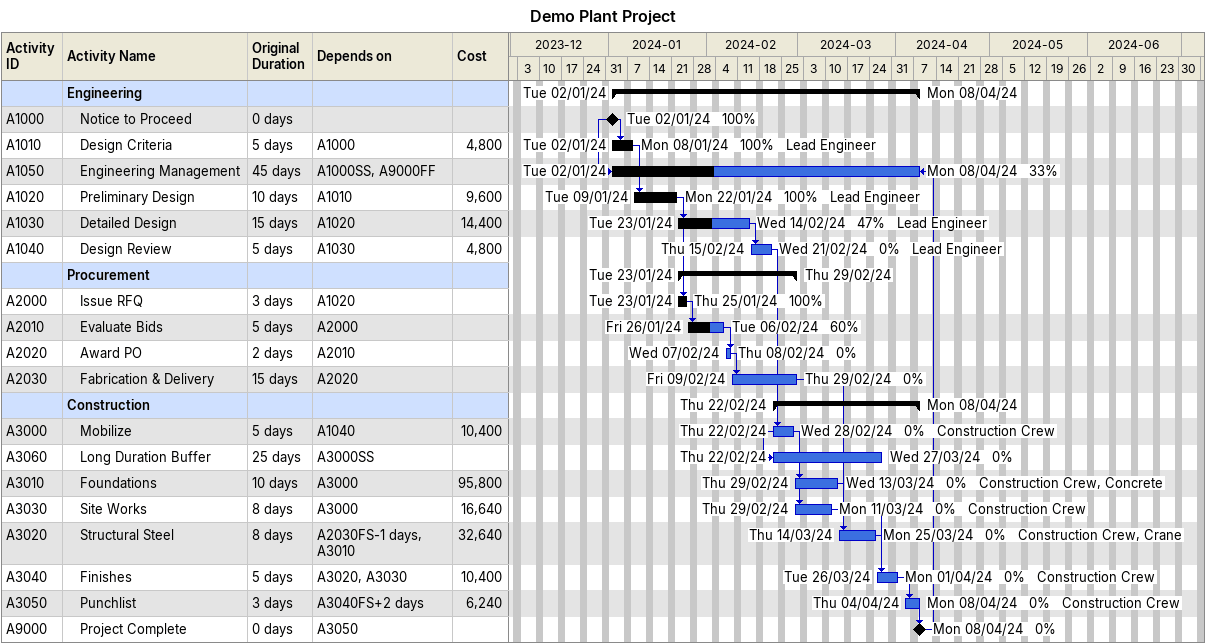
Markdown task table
Demo Plant Project

| ID | Level | Task | Original duration | Start | Finish | Predecessors | Resources | % complete | Cost |
|---|---|---|---|---|---|---|---|---|---|
|  | 1 | **Engineering** |  | 2024-01-02 | 2024-04-08 |  |  |  |  |
| A1000 | 2 | Notice to Proceed | 0d | 2024-01-02 | 2024-01-02 |  |  | 100 |  |
| A1010 | 2 | Design Criteria | 5d | 2024-01-02 | 2024-01-08 | A1000 | Lead Engineer | 100 | 4800 |
| A1050 | 2 | Engineering Management | 45d | 2024-01-02 | 2024-04-08 | A1000SS, A9000FF |  | 33 |  |
| A1020 | 2 | Preliminary Design | 10d | 2024-01-09 | 2024-01-22 | A1010 | Lead Engineer | 100 | 9600 |
| A1030 | 2 | Detailed Design | 15d | 2024-01-23 | 2024-02-14 | A1020 | Lead Engineer | 47 | 14400 |
| A1040 | 2 | Design Review | 5d | 2024-02-15 | 2024-02-21 | A1030 | Lead Engineer | 0 | 4800 |
|  | 1 | **Procurement** |  | 2024-01-23 | 2024-02-29 |  |  |  |  |
| A2000 | 2 | Issue RFQ | 3d | 2024-01-23 | 2024-01-25 | A1020 |  | 100 |  |
| A2010 | 2 | Evaluate Bids | 5d | 2024-01-26 | 2024-02-06 | A2000 |  | 60 |  |
| A2020 | 2 | Award PO | 2d | 2024-02-07 | 2024-02-08 | A2010 |  | 0 |  |
| A2030 | 2 | Fabrication & Delivery | 15d | 2024-02-09 | 2024-02-29 | A2020 |  | 0 |  |
|  | 1 | **Construction** |  | 2024-02-22 | 2024-04-08 |  |  |  |  |
| A3000 | 2 | Mobilize | 5d | 2024-02-22 | 2024-02-28 | A1040 | Construction Crew | 0 | 10400 |
| A3060 | 2 | Long Duration Buffer | 25d | 2024-02-22 | 2024-03-27 | A3000SS |  | 0 |  |
| A3010 | 2 | Foundations | 10d | 2024-02-29 | 2024-03-13 | A3000 | Construction Crew, Concrete | 0 | 95800 |
| A3030 | 2 | Site Works | 8d | 2024-02-29 | 2024-03-11 | A3000 | Construction Crew | 0 | 16640 |
| A3020 | 2 | Structural Steel | 8d | 2024-03-14 | 2024-03-25 | A2030FS-1d, A3010 | Construction Crew, Crane | 0 | 32640 |
| A3040 | 2 | Finishes | 5d | 2024-03-26 | 2024-04-01 | A3020, A3030 | Construction Crew | 0 | 10400 |
| A3050 | 2 | Punchlist | 3d | 2024-04-04 | 2024-04-08 | A3040FS+2d | Construction Crew | 0 | 6240 |
| A9000 | 2 | Project Complete | 0d | 2024-04-08 | 2024-04-08 | A3050 |  | 0 |  |
